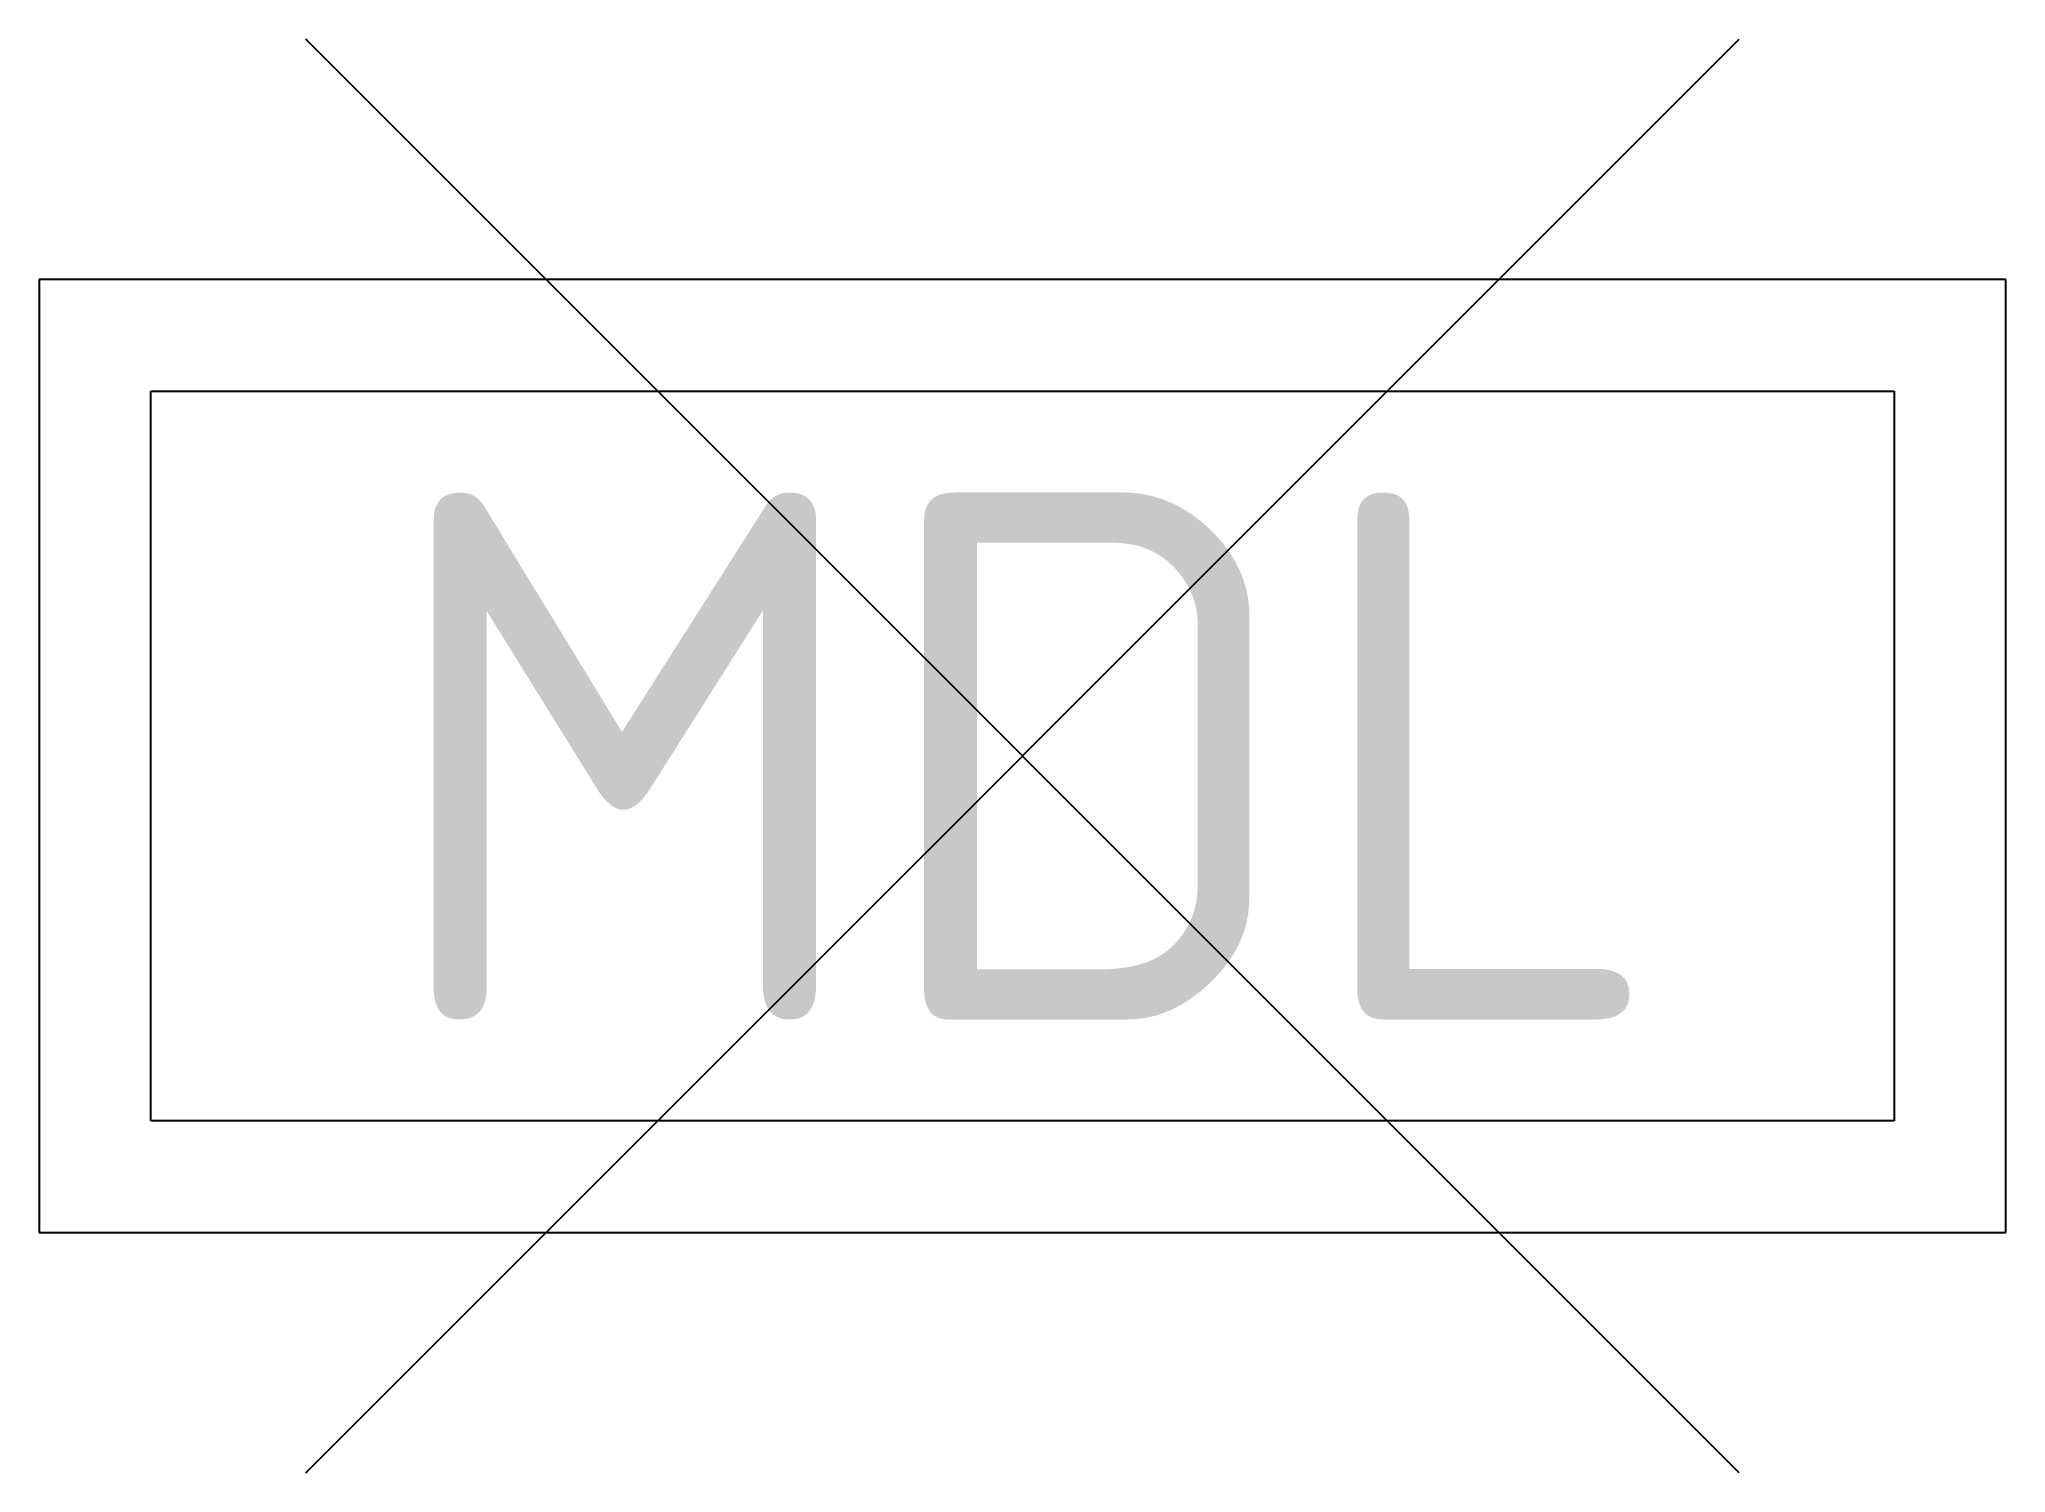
# Model space of a CAD drawing. Header units: metres. Extents: x -0.97 to 0, y -0.354 to 0.354.
import ezdxf
from ezdxf.enums import TextEntityAlignment as Align

# ---------------------------------------------------------------- set-up
doc = ezdxf.new("R2010")
doc.units = ezdxf.units.M
doc.styles.add('NLCS-ISO', font='NLCS-ISO.ttf')

msp = doc.modelspace()

# ---------------------------------------------------------------- linework, layer by layer
for p, q in [((-0.13145, -0.35355), (-0.83855, 0.35355)), ((-0.83855, -0.35355), (-0.13145, 0.35355)), ((0, 0.235), (-0.97, 0.235)), ((-0.97, 0.235), (-0.97, -0.235)), ((0, -0.235), (0, 0.235)), ((-0.915, 0.18), (-0.055, 0.18)), ((-0.915, -0.18), (-0.915, 0.18)), ((-0.055, 0.18), (-0.055, -0.18)), ((-0.055, -0.18), (-0.915, -0.18)), ((-0.97, -0.235), (0, -0.235))]:
    msp.add_line(p, q)

# ---------------------------------------------------------------- texts
at = {"style": 'NLCS-ISO'}
msp.add_text('MDL', height=0.26, dxfattribs=at).set_placement((-0.485, 0), align=Align.MIDDLE_CENTER)

doc.saveas('drawing.dxf')
